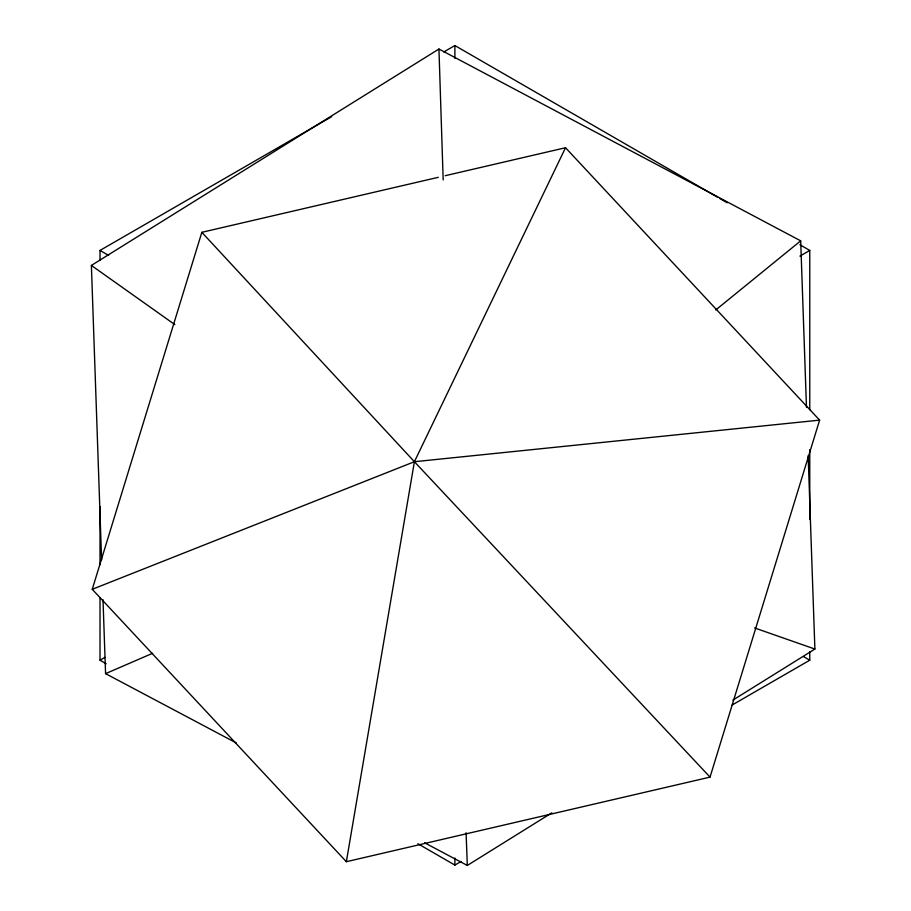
<?xml version="1.0" encoding="UTF-8"?>
<svg xmlns="http://www.w3.org/2000/svg" width="911" height="911" viewBox="0 0 911 911"><rect width="100%" height="100%" fill="white"/><g stroke="black" fill="none" stroke-linecap="round" stroke-linejoin="round"><path stroke-width="1.37" d="M346.351 861.704L414.403 461.718L565.526 147.73L819.615 420.13L710.033 777.117L346.351 861.704L92.25 589.303L201.843 232.316L438.305 177.315M715.739 309.979L800.689 240.846L438.943 49.035L91.385 265.431L101.611 559.844M424.617 842.8L467.32 865.45L551.804 812.851M732.82 700.149L814.889 649.053L808.159 455.614M100.016 260.398L100.016 250.434L331.672 116.688M443.805 51.95L454.885 45.55L717.344 197.083M106.177 663.766L100.016 660.202L104.947 657.355M799.904 256.128L809.765 250.434L799.904 244.74M417.921 843.745L454.885 865.086L461.046 861.533M732.137 705.023L809.765 660.202L809.765 651.661M103 599.677L105.574 673.639L152.593 653.301M92.25 589.303L414.403 461.718L819.615 420.13M445.217 175.709L565.526 147.73M754.559 627.93L814.889 649.053M105.574 673.639L236.2 742.898M719.815 198.507L727.206 202.766M100.016 250.434L108.648 255.41M803.604 656.649L809.765 660.202M91.385 265.431L174.855 324.623M710.033 777.117L414.403 461.718L201.843 232.316M466.079 832.745L467.32 865.45M800.689 240.846L806.474 407.263M438.943 49.035L443.179 179.922M809.765 250.434L809.765 409.791M809.765 449.624L809.765 519.35M454.885 45.55L454.885 58.361M454.885 857.968L454.885 865.086M100.016 506.539L100.016 564.877M100.016 597.605L100.016 660.202"/></g></svg>
